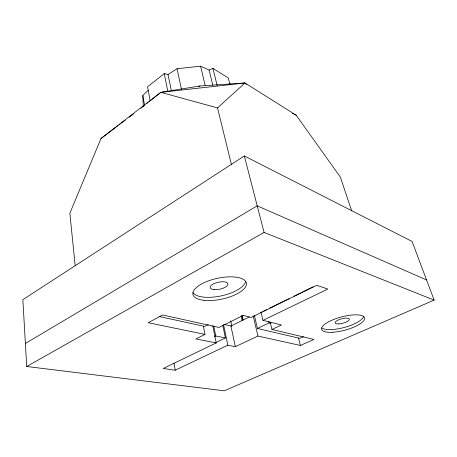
<?xml version="1.0" encoding="UTF-8"?>
<svg xmlns="http://www.w3.org/2000/svg" width="457" height="457" viewBox="0 0 457 457"><rect width="100%" height="100%" fill="white"/><g stroke="black" fill="none" stroke-linecap="round" stroke-linejoin="round"><path stroke-width="0.69" d="M351.679 210.831L340.362 177.11L296.205 115.21L244.981 82.985L199.938 85.985L160.824 92.343L101.008 138.482L69.864 213.225L75.165 265.694M143.298 106.555L142.801 95.507L148.068 90.406M149.216 101.591L160.824 92.343L217.543 107.921L244.981 82.985L246.432 84.528M140.927 108.2L144.795 105.116M147.005 103.356L148.114 102.477M229.86 84.082L228.243 77.913L212.911 68.396L209.1 70.075L200.589 66.196L177.036 68.71L168.016 74.502L164.24 73.628L147.565 86.767L150.125 100.609M101.008 138.482L117.895 125.709M119.02 124.858L120.145 124.007M121.271 123.156L125.207 120.18M129.148 117.198L133.65 113.793M244.329 155.963L22.85 299.643L26.723 366.497L224.261 390.804L434.15 300.106L412.083 241.456L244.329 155.963L264.072 232.436L434.15 300.106M25.386 343.458L257.205 205.839L426.564 279.947M26.723 366.497L264.072 232.436M208.363 324.584L204.707 326.429L159.213 316.518M203.399 326.172L204.993 334.404L195.876 338.934L216.218 342.921L212.779 325.801M249.248 316.992L230.916 326.012L235.355 346.674L257.925 336.061L300.392 345.452L313.93 339.448L271.944 329.468L270.11 321.979M260.25 312.754L262.164 311.817M263.438 311.188L266.631 309.623M269.819 308.058L288.95 298.661M294.051 296.153L301.066 292.709M302.345 292.086L313.188 286.762M214.499 336.592L215.767 335.975L225.415 337.969L222.816 325.487M215.847 342.596L225.415 337.969M216.218 342.921L163.263 368.485L175.197 370.204L227.837 345.201L235.355 346.674M261.01 312.177L262.969 320.357L327.829 289.053L316.752 285.299L251.27 317.438L243.21 315.427L218.994 327.452L162.601 314.982L148.228 322.722L204.993 334.404M254.332 315.261L257.422 328.463L269.03 322.922L271.092 323.43M271.944 329.468L281.501 324.978L262.969 320.357M303.499 336.672L299.763 338.351L257.422 328.463M198.624 86.499L199.938 85.985M241.102 316.238L243.01 315.65M160.824 92.343L244.981 82.985M223.856 324.401L231.173 326.07M292.4 113.359L296.205 115.21M229.454 83.277L230.545 84.185M298.432 338.014L300.392 345.452M212.911 68.396L217.189 85.533M209.1 70.075L212.831 85.253M217.543 107.921L231.471 164.76M268.705 321.591L269.03 322.922M200.589 66.196L205.21 85.55M253.195 315.798L257.925 336.061M242.159 315.85L242.941 319.317M242.056 316.027L242.97 320.083M241.119 315.896L242.21 320.763M177.036 68.71L181.538 89.566M230.682 320.86L231.836 326.224M223.616 325.013L227.837 345.201M168.016 74.502L171.318 90.52M164.24 73.628L167.913 91.726M213.739 325.932L215.767 335.975M142.801 95.507L144.555 105.316M174.037 363.241L175.197 370.204M245.569 281.718A27.243 10.717 -12.1 0 1 220.708 295.999A27.243 10.717 -12.1 0 1 192.934 292.571M363.721 316.244A22.187 6.918 -14.9 0 1 344.972 327.275A22.187 6.918 -14.9 0 1 321.899 328.006M332.525 332.273A22.233 6.855 -14.9 0 0 364.652 318.34A22.233 6.855 -14.9 0 0 332.113 320.123A22.233 6.855 -14.9 0 0 332.525 332.273M204.011 300.335A27.311 10.631 -12.1 0 0 246.329 284.985A27.311 10.631 -12.1 0 0 208.649 280.821A27.311 10.631 -12.1 0 0 204.011 300.335M214.007 289.629A9.077 3.57 -12.1 0 0 227.923 284.408A9.077 3.57 -12.1 0 0 215.196 283.134A9.077 3.57 -12.1 0 0 214.007 289.629M338.848 323.927A7.392 2.308 -14.9 0 0 349.405 319.237A7.392 2.308 -14.9 0 0 338.471 319.9A7.392 2.308 -14.9 0 0 338.848 323.927"/></g></svg>
